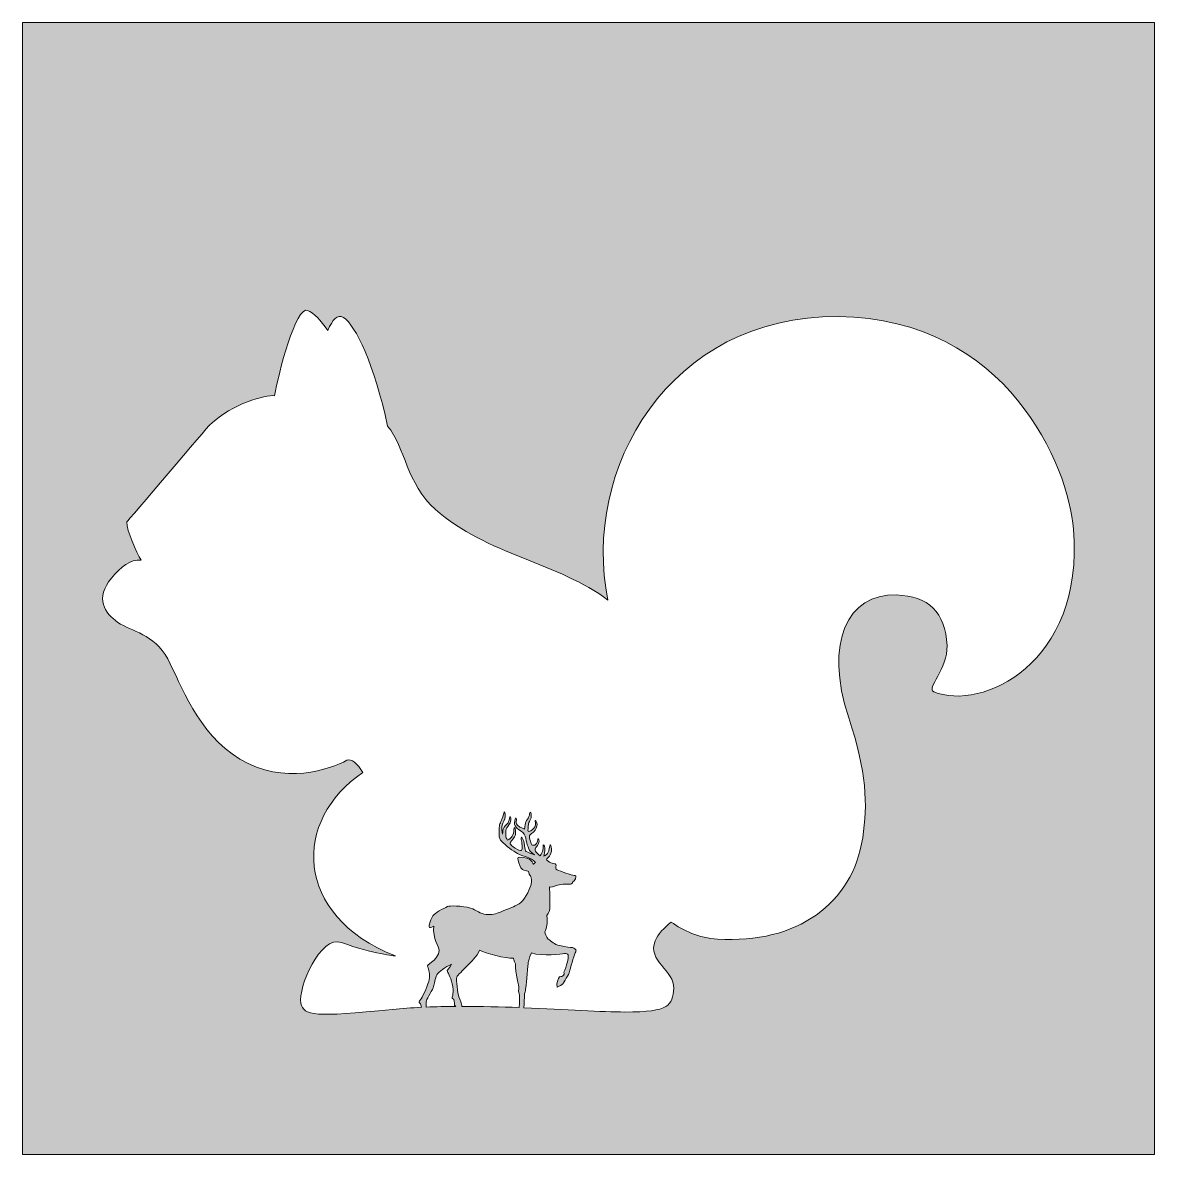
# Model space of a CAD drawing. Header units: inches. Extents: x 843 to 4582, y -2318 to 1360.
# Drawn here: x 2402 to 3382, y -1090 to -110 of the extents above; entities that cross this region are included whole.
import ezdxf

# ---------------------------------------------------------------- set-up
doc = ezdxf.new("R2010")
doc.units = ezdxf.units.IN
doc.header["$MEASUREMENT"] = 0
doc.layers.add('Layer 1', color=7, linetype='Continuous')

msp = doc.modelspace()

# ---------------------------------------------------------------- hatches: boundary and pattern name
at = {"layer": 'Layer 1', "true_color": 0xcffff7}
h = msp.add_hatch(color=7, dxfattribs=at)
h.dxf.hatch_style = 2
h.paths.add_polyline_path([(2402.19, -110.19), (2402.19, -1089.81), (3381.81, -1089.81), (3381.81, -110.19)])
edge = h.paths.add_edge_path()
edge.add_spline(control_points=[(2751.77, -956.91), (2752.37, -954.85), (2757.36, -946.46), (2757.96, -944.52), (2758.57, -942.57), (2759.3, -937.47), (2760.76, -934.43), (2762.22, -931.39), (2768.29, -927.87), (2773.28, -925.19), (2771.82, -929.69), (2768.9, -930.3), (2769.87, -931.64), (2770.85, -932.97), (2773.28, -937.96), (2774.49, -944.76), (2775.71, -951.57), (2773.28, -953.88), (2774.01, -954.61), (2776.44, -955.82), (2775.71, -958.25), (2776.07, -960.8), (2776.53, -960.97), (2776.84, -961.29), (2777.05, -961.72), (2768.47, -961.78), (2759.94, -961.97), (2751.56, -962.31), (2751.43, -960.12), (2751.47, -957.93), (2751.77, -956.91)], knot_values=[0, 0, 0, 0, 1, 1, 1, 2, 2, 2, 3, 3, 3, 4, 4, 4, 5, 5, 5, 6, 6, 6, 7, 7, 7, 8, 8, 8, 9, 9, 9, 10, 10, 10, 10], degree=3, periodic=1)
edge = h.paths.add_edge_path()
edge.add_spline(control_points=[(2782.49, -961.7), (2782.38, -961.4), (2782.31, -961.17), (2782.27, -961.05), (2782.03, -960.2), (2780.93, -955.82), (2779.84, -953.39), (2778.59, -950.62), (2777.29, -938.44), (2778.02, -936.5), (2778.75, -934.55), (2783.24, -930.42), (2786.89, -926.65), (2790.54, -922.88), (2795.4, -919), (2797.71, -913.04), (2802.69, -916.08), (2820.56, -920.21), (2826.75, -919.97), (2826.75, -919.97), (2827.97, -922.52), (2828.7, -924.83), (2828.45, -932.73), (2832.22, -944.4), (2831.74, -946.1), (2830.71, -949.7), (2832.1, -950.47), (2832.34, -951.81), (2832.49, -952.64), (2832.23, -958.11), (2832, -962.74), (2815.93, -962.12), (2799.16, -961.69), (2782.49, -961.7)], knot_values=[0, 0, 0, 0, 1, 1, 1, 2, 2, 2, 3, 3, 3, 4, 4, 4, 5, 5, 5, 6, 6, 6, 7, 7, 7, 8, 8, 8, 9, 9, 9, 10, 10, 10, 11, 11, 11, 11], degree=3, periodic=1)
edge = h.paths.add_edge_path()
edge.add_spline(control_points=[(3190.8, -689.35), (3183.92, -686.49), (3203.35, -669.44), (3202.34, -649.42), (3200.88, -620.21), (3186.28, -606.57), (3158.54, -605.61), (3116.2, -604.15), (3095.76, -646.5), (3117.25, -711.87), (3132.73, -758.93), (3133.83, -786.68), (3129.34, -815.86), (3120.58, -872.8), (3072.4, -907.85), (3003.78, -903.47), (2987.51, -902.43), (2974.09, -896.27), (2963.49, -888.69), (2957.29, -893.66), (2952.3, -899.02), (2949.75, -904.93), (2942.35, -922.1), (2966.84, -931.1), (2965.79, -945.99), (2964.73, -960.87), (2962.61, -966.59), (2923.46, -966.59), (2904.18, -966.59), (2872.04, -964.34), (2836.06, -962.9), (2836.23, -959.09), (2836.46, -954.57), (2836.72, -950.96), (2837.45, -948.16), (2837.33, -947.56), (2837.69, -945.25), (2838.25, -941.69), (2839.64, -924.83), (2839.88, -923.61), (2840.12, -922.4), (2840.61, -920.45), (2842.55, -915.47), (2852.4, -918.63), (2869.05, -916.32), (2870.87, -916.08), (2872.69, -915.84), (2873.91, -916.44), (2874.4, -917.05), (2874.4, -917.54), (2874.52, -922.03), (2873.67, -923.98), (2872.82, -925.92), (2872.09, -930.18), (2870.63, -932.12), (2870.63, -932.12), (2871.48, -933.7), (2870.39, -934.8), (2869.29, -935.89), (2868.68, -935.89), (2866.86, -936.13), (2865.65, -936.98), (2864.19, -942.21), (2864.79, -945.13), (2865.89, -945), (2869.66, -942.45), (2870.02, -941.97), (2870.39, -941.48), (2875.13, -933.7), (2875.61, -931.64), (2876.1, -929.57), (2879.5, -917.42), (2880.11, -916.32), (2880.72, -915.23), (2881.32, -913.53), (2881.2, -913.04), (2881.08, -912.55), (2879.62, -911.1), (2878.04, -910.85), (2876.46, -910.61), (2872.57, -910.24), (2867.23, -909.15), (2861.88, -908.06), (2860.18, -905.38), (2857.02, -903.44), (2855.92, -901.49), (2853.84, -898.74), (2854.34, -897.29), (2854.84, -895.83), (2855.62, -893.09), (2856.03, -891.41), (2856.44, -889.72), (2856.35, -886.58), (2856.03, -883.02), (2857.62, -880.92), (2858.72, -878.33), (2858.58, -875.27), (2858.44, -872.22), (2858.54, -863.6), (2858.22, -858.32), (2860.08, -858.91), (2860.71, -858.3), (2865.1, -856.91), (2869.11, -855.63), (2875.44, -855.99), (2876.45, -855.86), (2877.45, -855.72), (2878.18, -855.45), (2878.27, -854.13), (2880.5, -853.17), (2881.55, -849.25), (2881.05, -848.7), (2880.55, -848.15), (2879, -848.52), (2877.08, -847.97), (2875.17, -847.43), (2864.73, -843.78), (2864.1, -843), (2863.46, -842.23), (2864.23, -839.91), (2863.73, -838.99), (2863.23, -838.08), (2860.63, -837.99), (2859.45, -837.4), (2858.26, -836.81), (2855.57, -835.3), (2855.62, -834.57), (2855.66, -833.84), (2857.3, -832.89), (2858.17, -831.56), (2859.04, -830.24), (2860.18, -828.37), (2859.99, -825.55), (2859.81, -822.72), (2859.08, -821.13), (2858.76, -821.9), (2858.44, -822.68), (2857.81, -827.14), (2857.17, -828.37), (2856.53, -829.61), (2854.98, -831.25), (2853.25, -831.61), (2853.66, -830.88), (2854.43, -827.51), (2854.3, -824.77), (2854.16, -822.04), (2852.56, -821.08), (2852.75, -822.59), (2853.12, -825.63), (2851.38, -830.24), (2850.19, -831.29), (2849.01, -830.65), (2846.46, -828.33), (2846.05, -827.28), (2845.64, -826.23), (2845.87, -824.82), (2846.37, -824.23), (2846.87, -823.63), (2848.55, -821.81), (2849.06, -819.99), (2849.56, -818.17), (2848.46, -816.34), (2848.28, -816.71), (2848.1, -817.07), (2848.37, -817.66), (2847.96, -818.71), (2847.55, -819.76), (2846.32, -821.72), (2845.59, -822.04), (2844.86, -822.36), (2843.59, -822.36), (2843.08, -821.81), (2842.58, -821.26), (2842.22, -820.44), (2841.72, -818.8), (2841.04, -816.59), (2840.76, -814.47), (2840.99, -813.88), (2841.22, -813.29), (2841.81, -812.97), (2844.27, -810.87), (2846.73, -808.78), (2847.6, -806.54), (2847.46, -803.9), (2847.32, -801.26), (2845.68, -800.12), (2845.96, -801.21), (2846.58, -803.71), (2845.96, -805.91), (2844.59, -807.59), (2843.22, -809.28), (2840.99, -810.37), (2840.4, -810.42), (2839.8, -810.46), (2839.58, -809.87), (2839.62, -809.19), (2839.67, -808.5), (2840.03, -803.72), (2840.4, -802.62), (2840.76, -801.53), (2841.95, -799.93), (2842.31, -798.61), (2842.85, -796.64), (2842.13, -793.01), (2841.58, -793.55), (2841.03, -794.1), (2840.99, -795.92), (2840.49, -797.43), (2839.99, -798.93), (2838.34, -800.62), (2837.89, -801.94), (2837.43, -803.26), (2836.93, -805.5), (2836.57, -808.37), (2835.52, -807.64), (2833.15, -806.86), (2832.51, -806.59), (2831.87, -806.32), (2830.1, -804.58), (2829.69, -803.67), (2829.31, -802.83), (2829.64, -800.53), (2829.64, -799.89), (2829.64, -799.25), (2829, -798.29), (2828.73, -798.7), (2828.45, -799.11), (2827.63, -803.22), (2828.04, -804.31), (2828.45, -805.4), (2830.14, -807.68), (2831.19, -808.41), (2832.24, -809.14), (2834.93, -810.78), (2836.25, -812.61), (2837.57, -814.43), (2838.12, -817.98), (2838.53, -820.08), (2838.94, -822.18), (2840.35, -825.55), (2841.03, -826.69), (2841.72, -827.83), (2843.18, -829.24), (2845.32, -830.47), (2845.32, -830.47), (2844.18, -830.02), (2842.9, -829.61), (2840.87, -828.95), (2837.75, -827.83), (2837.39, -827.01), (2837.02, -826.19), (2836.89, -823.04), (2836.39, -820.49), (2835.88, -817.94), (2834.7, -815.66), (2834.2, -815.29), (2833.7, -814.93), (2833.42, -816.34), (2833.79, -817.39), (2834.15, -818.44), (2834.38, -820.81), (2834.52, -822.4), (2834.65, -824), (2834.38, -826.55), (2834.06, -826.69), (2833.74, -826.82), (2832.83, -827.01), (2831.83, -826.55), (2830.82, -826.1), (2826.5, -823.5), (2825.45, -822.45), (2824.4, -821.4), (2823.81, -820.44), (2824.49, -819.49), (2825.17, -818.53), (2828.32, -815.29), (2828.73, -813.33), (2829.14, -811.37), (2828.64, -807.14), (2828.32, -806.95), (2828, -806.77), (2827.27, -808), (2827.32, -809.23), (2827.36, -810.46), (2826.81, -813.2), (2825.99, -814.38), (2825.17, -815.57), (2823.62, -817.34), (2821.98, -817.8), (2821.57, -816.98), (2820.89, -816.25), (2820.57, -814.98), (2820.25, -813.7), (2820.25, -809.23), (2820.66, -808.28), (2821.07, -807.32), (2823.17, -804.36), (2823.72, -803.63), (2824.26, -802.9), (2824.95, -800.39), (2824.85, -799.34), (2824.76, -798.29), (2823.99, -797.02), (2823.94, -797.7), (2823.84, -799.2), (2823.08, -801.76), (2822.35, -802.71), (2821.62, -803.67), (2818.79, -806.86), (2818.43, -807.68), (2818.06, -808.5), (2817.84, -810.1), (2817.65, -812.65), (2816.97, -810.65), (2816.97, -806.45), (2817.29, -804.77), (2817.61, -803.08), (2819.66, -799.98), (2819.98, -797.34), (2820.3, -794.69), (2819.11, -792.19), (2818.88, -793.55), (2817.88, -799.57), (2815.47, -802.44), (2815.1, -804.49), (2814.74, -806.54), (2813.73, -815.2), (2815.88, -817.76), (2818.02, -820.31), (2824.63, -826.23), (2829.09, -828.51), (2831.04, -829.5), (2832.91, -830.78), (2837.07, -832.02), (2841.95, -833.48), (2843.86, -834.71), (2846.09, -837.08), (2844.59, -837.99), (2844.5, -839.08), (2844.18, -838.54), (2843.86, -837.99), (2842.77, -835.48), (2840.9, -834.25), (2839.03, -833.02), (2831.6, -832.11), (2831.1, -832.75), (2830.6, -833.39), (2831.37, -836.85), (2832.51, -839.81), (2833.65, -842.78), (2835.84, -844.19), (2837.34, -844.23), (2838.85, -844.28), (2840.49, -844.65), (2840.4, -845.83), (2840.18, -848.63), (2841.85, -848.06), (2842.13, -849.29), (2842.42, -850.59), (2843.22, -852.76), (2841.95, -857.13), (2840.67, -861.51), (2836.29, -870.62), (2831.92, -872.99), (2827.54, -875.36), (2823.35, -877), (2818.25, -879.01), (2813.14, -881.02), (2809.68, -882.47), (2805.3, -882.29), (2800.38, -882.09), (2796.19, -879.74), (2791.81, -877.37), (2787.44, -875), (2773.58, -874.45), (2771.21, -875), (2768.84, -875.55), (2760.82, -879.74), (2758.27, -882.29), (2755.72, -884.84), (2753.35, -892.68), (2754.26, -893.41), (2755.17, -894.14), (2758.09, -892.14), (2758.09, -892.14), (2756.87, -903.44), (2762.83, -909.88), (2762.7, -913.4), (2762.58, -916.93), (2759.06, -921.55), (2756.14, -923.49), (2753.22, -925.44), (2752.13, -926.29), (2752.86, -927.75), (2753.59, -929.2), (2755.17, -933.94), (2754.2, -938.32), (2753.22, -942.69), (2749.21, -951.93), (2747.03, -955.21), (2744.84, -958.49), (2745.08, -957.77), (2746.05, -958.86), (2746.78, -959.68), (2747.2, -961.01), (2747.43, -962.5), (2738.88, -962.91), (2730.5, -963.5), (2722.43, -964.3), (2654.25, -971.12), (2645.62, -970.08), (2643.14, -958.95), (2640.22, -945.81), (2659.9, -899.65), (2678.18, -906.39), (2705.92, -916.61), (2724.91, -918.07), (2724.91, -918.07), (2635.84, -883.02), (2635.84, -799.8), (2696.8, -759.28), (2692.05, -751.62), (2686.42, -746.86), (2682.93, -748.7), (2668.33, -756.36), (2628.61, -770.8), (2590.21, -747.6), (2553.35, -725.34), (2539.38, -682.67), (2527.74, -660.92), (2516.1, -639.17), (2496.36, -637.35), (2484.73, -629.34), (2473.09, -621.33), (2464.65, -608.53), (2479.07, -591.08), (2487.14, -581.32), (2495.34, -574.55), (2504.84, -575.56), (2500.53, -568.65), (2492.3, -549.69), (2492.3, -542.42), (2492.3, -542.42), (2564.24, -458.28), (2564.25, -458.28), (2584.88, -439.39), (2611.86, -432.52), (2620.33, -433.09), (2623.5, -413.63), (2638.84, -355.24), (2648.89, -359.25), (2654.24, -361.38), (2660.29, -367.9), (2666.34, -376.59), (2670.29, -367.37), (2674.86, -362.04), (2679.93, -365.36), (2690.47, -372.26), (2706.56, -405.62), (2718.09, -459.5), (2733.33, -477.64), (2734.46, -509.4), (2759.46, -531.55), (2803.48, -570.54), (2867.15, -578.34), (2908.87, -609.99), (2885.51, -497.57), (2961.44, -363.24), (3108.17, -364.7), (3254.91, -366.16), (3307.47, -494.65), (3311.85, -548.67), (3321.31, -665.32), (3232.04, -706.52), (3190.8, -689.35)], knot_values=[0, 0, 0, 0, 1, 1, 1, 2, 2, 2, 3, 3, 3, 4, 4, 4, 5, 5, 5, 6, 6, 6, 7, 7, 7, 8, 8, 8, 9, 9, 9, 10, 10, 10, 11, 11, 11, 12, 12, 12, 13, 13, 13, 14, 14, 14, 15, 15, 15, 16, 16, 16, 17, 17, 17, 18, 18, 18, 19, 19, 19, 20, 20, 20, 21, 21, 21, 22, 22, 22, 23, 23, 23, 24, 24, 24, 25, 25, 25, 26, 26, 26, 27, 27, 27, 28, 28, 28, 29, 29, 29, 30, 30, 30, 31, 31, 31, 32, 32, 32, 33, 33, 33, 34, 34, 34, 35, 35, 35, 36, 36, 36, 37, 37, 37, 38, 38, 38, 39, 39, 39, 40, 40, 40, 41, 41, 41, 42, 42, 42, 43, 43, 43, 44, 44, 44, 45, 45, 45, 46, 46, 46, 47, 47, 47, 48, 48, 48, 49, 49, 49, 50, 50, 50, 51, 51, 51, 52, 52, 52, 53, 53, 53, 54, 54, 54, 55, 55, 55, 56, 56, 56, 57, 57, 57, 58, 58, 58, 59, 59, 59, 60, 60, 60, 61, 61, 61, 62, 62, 62, 63, 63, 63, 64, 64, 64, 65, 65, 65, 66, 66, 66, 67, 67, 67, 68, 68, 68, 69, 69, 69, 70, 70, 70, 71, 71, 71, 72, 72, 72, 73, 73, 73, 74, 74, 74, 75, 75, 75, 76, 76, 76, 77, 77, 77, 78, 78, 78, 79, 79, 79, 80, 80, 80, 81, 81, 81, 82, 82, 82, 83, 83, 83, 84, 84, 84, 85, 85, 85, 86, 86, 86, 87, 87, 87, 88, 88, 88, 89, 89, 89, 90, 90, 90, 91, 91, 91, 92, 92, 92, 93, 93, 93, 94, 94, 94, 95, 95, 95, 96, 96, 96, 97, 97, 97, 98, 98, 98, 99, 99, 99, 100, 100, 100, 101, 101, 101, 102, 102, 102, 103, 103, 103, 104, 104, 104, 105, 105, 105, 106, 106, 106, 107, 107, 107, 108, 108, 108, 109, 109, 109, 110, 110, 110, 111, 111, 111, 112, 112, 112, 113, 113, 113, 114, 114, 114, 115, 115, 115, 116, 116, 116, 117, 117, 117, 118, 118, 118, 119, 119, 119, 120, 120, 120, 121, 121, 121, 122, 122, 122, 123, 123, 123, 124, 124, 124, 125, 125, 125, 126, 126, 126, 127, 127, 127, 128, 128, 128, 129, 129, 129, 130, 130, 130, 131, 131, 131, 132, 132, 132, 133, 133, 133, 134, 134, 134, 135, 135, 135, 136, 136, 136, 137, 137, 137, 138, 138, 138, 139, 139, 139, 140, 140, 140, 141, 141, 141, 142, 142, 142, 143, 143, 143, 144, 144, 144, 145, 145, 145, 146, 146, 146, 147, 147, 147, 148, 148, 148, 149, 149, 149, 150, 150, 150, 151, 151, 151, 152, 152, 152, 153, 153, 153, 154, 154, 154, 155, 155, 155, 156, 156, 156, 157, 157, 157, 158, 158, 158, 158], degree=3, periodic=1)

# ---------------------------------------------------------------- linework, layer by layer
at = {"layer": 'Layer 1', "lineweight": 0}
msp.add_lwpolyline([(2402.19, -110.19), (2402.19, -1089.81), (3381.81, -1089.81), (3381.81, -110.19), (2402.19, -110.19)], dxfattribs=at)
for points, knots in [([(3190.8, -689.35), (3183.92, -686.49), (3203.35, -669.44), (3202.34, -649.42), (3200.88, -620.21), (3186.28, -606.57), (3158.54, -605.61), (3116.2, -604.15), (3095.76, -646.5), (3117.25, -711.87), (3132.73, -758.93), (3133.83, -786.68), (3129.34, -815.86), (3120.58, -872.8), (3072.4, -907.85), (3003.78, -903.47), (2987.51, -902.43), (2974.09, -896.27), (2963.49, -888.69), (2957.29, -893.66), (2952.3, -899.02), (2949.75, -904.93), (2942.35, -922.1), (2966.84, -931.1), (2965.79, -945.99), (2964.73, -960.87), (2962.61, -966.59), (2923.46, -966.59), (2904.18, -966.59), (2872.04, -964.34), (2836.06, -962.9), (2836.23, -959.09), (2836.46, -954.57), (2836.72, -950.96), (2837.45, -948.16), (2837.33, -947.56), (2837.69, -945.25), (2838.25, -941.69), (2839.64, -924.83), (2839.88, -923.61), (2840.12, -922.4), (2840.61, -920.45), (2842.55, -915.47), (2852.4, -918.63), (2869.05, -916.32), (2870.87, -916.08), (2872.69, -915.84), (2873.91, -916.44), (2874.4, -917.05), (2874.4, -917.54), (2874.52, -922.03), (2873.67, -923.98), (2872.82, -925.92), (2872.09, -930.18), (2870.63, -932.12), (2870.63, -932.12), (2871.48, -933.7), (2870.39, -934.8), (2869.29, -935.89), (2868.68, -935.89), (2866.86, -936.13), (2865.65, -936.98), (2864.19, -942.21), (2864.79, -945.13), (2865.89, -945), (2869.66, -942.45), (2870.02, -941.97), (2870.39, -941.48), (2875.13, -933.7), (2875.61, -931.64), (2876.1, -929.57), (2879.5, -917.42), (2880.11, -916.32), (2880.72, -915.23), (2881.32, -913.53), (2881.2, -913.04), (2881.08, -912.55), (2879.62, -911.1), (2878.04, -910.85), (2876.46, -910.61), (2872.57, -910.24), (2867.23, -909.15), (2861.88, -908.06), (2860.18, -905.38), (2857.02, -903.44), (2855.92, -901.49), (2853.84, -898.74), (2854.34, -897.29), (2854.84, -895.83), (2855.62, -893.09), (2856.03, -891.41), (2856.44, -889.72), (2856.35, -886.58), (2856.03, -883.02), (2857.62, -880.92), (2858.72, -878.33), (2858.58, -875.27), (2858.44, -872.22), (2858.54, -863.6), (2858.22, -858.32), (2860.08, -858.91), (2860.71, -858.3), (2865.1, -856.91), (2869.11, -855.63), (2875.44, -855.99), (2876.45, -855.86), (2877.45, -855.72), (2878.18, -855.45), (2878.27, -854.13), (2880.5, -853.17), (2881.55, -849.25), (2881.05, -848.7), (2880.55, -848.15), (2879, -848.52), (2877.08, -847.97), (2875.17, -847.43), (2864.73, -843.78), (2864.1, -843), (2863.46, -842.23), (2864.23, -839.91), (2863.73, -838.99), (2863.23, -838.08), (2860.63, -837.99), (2859.45, -837.4), (2858.26, -836.81), (2855.57, -835.3), (2855.62, -834.57), (2855.66, -833.84), (2857.3, -832.89), (2858.17, -831.56), (2859.04, -830.24), (2860.18, -828.37), (2859.99, -825.55), (2859.81, -822.72), (2859.08, -821.13), (2858.76, -821.9), (2858.44, -822.68), (2857.81, -827.14), (2857.17, -828.37), (2856.53, -829.61), (2854.98, -831.25), (2853.25, -831.61), (2853.66, -830.88), (2854.43, -827.51), (2854.3, -824.77), (2854.16, -822.04), (2852.56, -821.08), (2852.75, -822.59), (2853.12, -825.63), (2851.38, -830.24), (2850.19, -831.29), (2849.01, -830.65), (2846.46, -828.33), (2846.05, -827.28), (2845.64, -826.23), (2845.87, -824.82), (2846.37, -824.23), (2846.87, -823.63), (2848.55, -821.81), (2849.06, -819.99), (2849.56, -818.17), (2848.46, -816.34), (2848.28, -816.71), (2848.1, -817.07), (2848.37, -817.66), (2847.96, -818.71), (2847.55, -819.76), (2846.32, -821.72), (2845.59, -822.04), (2844.86, -822.36), (2843.59, -822.36), (2843.08, -821.81), (2842.58, -821.26), (2842.22, -820.44), (2841.72, -818.8), (2841.04, -816.59), (2840.76, -814.47), (2840.99, -813.88), (2841.22, -813.29), (2841.81, -812.97), (2844.27, -810.87), (2846.73, -808.78), (2847.6, -806.54), (2847.46, -803.9), (2847.32, -801.26), (2845.68, -800.12), (2845.96, -801.21), (2846.58, -803.71), (2845.96, -805.91), (2844.59, -807.59), (2843.22, -809.28), (2840.99, -810.37), (2840.4, -810.42), (2839.8, -810.46), (2839.58, -809.87), (2839.62, -809.19), (2839.67, -808.5), (2840.03, -803.72), (2840.4, -802.62), (2840.76, -801.53), (2841.95, -799.93), (2842.31, -798.61), (2842.85, -796.64), (2842.13, -793.01), (2841.58, -793.55), (2841.03, -794.1), (2840.99, -795.92), (2840.49, -797.43), (2839.99, -798.93), (2838.34, -800.62), (2837.89, -801.94), (2837.43, -803.26), (2836.93, -805.5), (2836.57, -808.37), (2835.52, -807.64), (2833.15, -806.86), (2832.51, -806.59), (2831.87, -806.32), (2830.1, -804.58), (2829.69, -803.67), (2829.31, -802.83), (2829.64, -800.53), (2829.64, -799.89), (2829.64, -799.25), (2829, -798.29), (2828.73, -798.7), (2828.45, -799.11), (2827.63, -803.22), (2828.04, -804.31), (2828.45, -805.4), (2830.14, -807.68), (2831.19, -808.41), (2832.24, -809.14), (2834.93, -810.78), (2836.25, -812.61), (2837.57, -814.43), (2838.12, -817.98), (2838.53, -820.08), (2838.94, -822.18), (2840.35, -825.55), (2841.03, -826.69), (2841.72, -827.83), (2843.18, -829.24), (2845.32, -830.47), (2845.32, -830.47), (2844.18, -830.02), (2842.9, -829.61), (2840.87, -828.95), (2837.75, -827.83), (2837.39, -827.01), (2837.02, -826.19), (2836.89, -823.04), (2836.39, -820.49), (2835.88, -817.94), (2834.7, -815.66), (2834.2, -815.29), (2833.7, -814.93), (2833.42, -816.34), (2833.79, -817.39), (2834.15, -818.44), (2834.38, -820.81), (2834.52, -822.4), (2834.65, -824), (2834.38, -826.55), (2834.06, -826.69), (2833.74, -826.82), (2832.83, -827.01), (2831.83, -826.55), (2830.82, -826.1), (2826.5, -823.5), (2825.45, -822.45), (2824.4, -821.4), (2823.81, -820.44), (2824.49, -819.49), (2825.17, -818.53), (2828.32, -815.29), (2828.73, -813.33), (2829.14, -811.37), (2828.64, -807.14), (2828.32, -806.95), (2828, -806.77), (2827.27, -808), (2827.32, -809.23), (2827.36, -810.46), (2826.81, -813.2), (2825.99, -814.38), (2825.17, -815.57), (2823.62, -817.34), (2821.98, -817.8), (2821.57, -816.98), (2820.89, -816.25), (2820.57, -814.98), (2820.25, -813.7), (2820.25, -809.23), (2820.66, -808.28), (2821.07, -807.32), (2823.17, -804.36), (2823.72, -803.63), (2824.26, -802.9), (2824.95, -800.39), (2824.85, -799.34), (2824.76, -798.29), (2823.99, -797.02), (2823.94, -797.7), (2823.84, -799.2), (2823.08, -801.76), (2822.35, -802.71), (2821.62, -803.67), (2818.79, -806.86), (2818.43, -807.68), (2818.06, -808.5), (2817.84, -810.1), (2817.65, -812.65), (2816.97, -810.65), (2816.97, -806.45), (2817.29, -804.77), (2817.61, -803.08), (2819.66, -799.98), (2819.98, -797.34), (2820.3, -794.69), (2819.11, -792.19), (2818.88, -793.55), (2817.88, -799.57), (2815.47, -802.44), (2815.1, -804.49), (2814.74, -806.54), (2813.73, -815.2), (2815.88, -817.76), (2818.02, -820.31), (2824.63, -826.23), (2829.09, -828.51), (2831.04, -829.5), (2832.91, -830.78), (2837.07, -832.02), (2841.95, -833.48), (2843.86, -834.71), (2846.09, -837.08), (2844.59, -837.99), (2844.5, -839.08), (2844.18, -838.54), (2843.86, -837.99), (2842.77, -835.48), (2840.9, -834.25), (2839.03, -833.02), (2831.6, -832.11), (2831.1, -832.75), (2830.6, -833.39), (2831.37, -836.85), (2832.51, -839.81), (2833.65, -842.78), (2835.84, -844.19), (2837.34, -844.23), (2838.85, -844.28), (2840.49, -844.65), (2840.4, -845.83), (2840.18, -848.63), (2841.85, -848.06), (2842.13, -849.29), (2842.42, -850.59), (2843.22, -852.76), (2841.95, -857.13), (2840.67, -861.51), (2836.29, -870.62), (2831.92, -872.99), (2827.54, -875.36), (2823.35, -877), (2818.25, -879.01), (2813.14, -881.02), (2809.68, -882.47), (2805.3, -882.29), (2800.38, -882.09), (2796.19, -879.74), (2791.81, -877.37), (2787.44, -875), (2773.58, -874.45), (2771.21, -875), (2768.84, -875.55), (2760.82, -879.74), (2758.27, -882.29), (2755.72, -884.84), (2753.35, -892.68), (2754.26, -893.41), (2755.17, -894.14), (2758.09, -892.14), (2758.09, -892.14), (2756.87, -903.44), (2762.83, -909.88), (2762.7, -913.4), (2762.58, -916.93), (2759.06, -921.55), (2756.14, -923.49), (2753.22, -925.44), (2752.13, -926.29), (2752.86, -927.75), (2753.59, -929.2), (2755.17, -933.94), (2754.2, -938.32), (2753.22, -942.69), (2749.21, -951.93), (2747.03, -955.21), (2744.84, -958.49), (2745.08, -957.77), (2746.05, -958.86), (2746.78, -959.68), (2747.2, -961.01), (2747.43, -962.5), (2738.88, -962.91), (2730.5, -963.5), (2722.43, -964.3), (2654.25, -971.12), (2645.62, -970.08), (2643.14, -958.95), (2640.22, -945.81), (2659.9, -899.65), (2678.18, -906.39), (2705.92, -916.61), (2724.91, -918.07), (2724.91, -918.07), (2635.84, -883.02), (2635.84, -799.8), (2696.8, -759.28), (2692.05, -751.62), (2686.42, -746.86), (2682.93, -748.7), (2668.33, -756.36), (2628.61, -770.8), (2590.21, -747.6), (2553.35, -725.34), (2539.38, -682.67), (2527.74, -660.92), (2516.1, -639.17), (2496.36, -637.35), (2484.73, -629.34), (2473.09, -621.33), (2464.65, -608.53), (2479.07, -591.08), (2487.14, -581.32), (2495.34, -574.55), (2504.84, -575.56), (2500.53, -568.65), (2492.3, -549.69), (2492.3, -542.42), (2492.3, -542.42), (2564.24, -458.28), (2564.25, -458.28), (2584.88, -439.39), (2611.86, -432.52), (2620.33, -433.09), (2623.5, -413.63), (2638.84, -355.24), (2648.89, -359.25), (2654.24, -361.38), (2660.29, -367.9), (2666.34, -376.59), (2670.29, -367.37), (2674.86, -362.04), (2679.93, -365.36), (2690.47, -372.26), (2706.56, -405.62), (2718.09, -459.5), (2733.33, -477.64), (2734.46, -509.4), (2759.46, -531.55), (2803.48, -570.54), (2867.15, -578.34), (2908.87, -609.99), (2885.51, -497.57), (2961.44, -363.24), (3108.17, -364.7), (3254.91, -366.16), (3307.47, -494.65), (3311.85, -548.67), (3321.31, -665.32), (3232.04, -706.52), (3190.8, -689.35)], [0, 0, 0, 0, 1, 1, 1, 2, 2, 2, 3, 3, 3, 4, 4, 4, 5, 5, 5, 6, 6, 6, 7, 7, 7, 8, 8, 8, 9, 9, 9, 10, 10, 10, 11, 11, 11, 12, 12, 12, 13, 13, 13, 14, 14, 14, 15, 15, 15, 16, 16, 16, 17, 17, 17, 18, 18, 18, 19, 19, 19, 20, 20, 20, 21, 21, 21, 22, 22, 22, 23, 23, 23, 24, 24, 24, 25, 25, 25, 26, 26, 26, 27, 27, 27, 28, 28, 28, 29, 29, 29, 30, 30, 30, 31, 31, 31, 32, 32, 32, 33, 33, 33, 34, 34, 34, 35, 35, 35, 36, 36, 36, 37, 37, 37, 38, 38, 38, 39, 39, 39, 40, 40, 40, 41, 41, 41, 42, 42, 42, 43, 43, 43, 44, 44, 44, 45, 45, 45, 46, 46, 46, 47, 47, 47, 48, 48, 48, 49, 49, 49, 50, 50, 50, 51, 51, 51, 52, 52, 52, 53, 53, 53, 54, 54, 54, 55, 55, 55, 56, 56, 56, 57, 57, 57, 58, 58, 58, 59, 59, 59, 60, 60, 60, 61, 61, 61, 62, 62, 62, 63, 63, 63, 64, 64, 64, 65, 65, 65, 66, 66, 66, 67, 67, 67, 68, 68, 68, 69, 69, 69, 70, 70, 70, 71, 71, 71, 72, 72, 72, 73, 73, 73, 74, 74, 74, 75, 75, 75, 76, 76, 76, 77, 77, 77, 78, 78, 78, 79, 79, 79, 80, 80, 80, 81, 81, 81, 82, 82, 82, 83, 83, 83, 84, 84, 84, 85, 85, 85, 86, 86, 86, 87, 87, 87, 88, 88, 88, 89, 89, 89, 90, 90, 90, 91, 91, 91, 92, 92, 92, 93, 93, 93, 94, 94, 94, 95, 95, 95, 96, 96, 96, 97, 97, 97, 98, 98, 98, 99, 99, 99, 100, 100, 100, 101, 101, 101, 102, 102, 102, 103, 103, 103, 104, 104, 104, 105, 105, 105, 106, 106, 106, 107, 107, 107, 108, 108, 108, 109, 109, 109, 110, 110, 110, 111, 111, 111, 112, 112, 112, 113, 113, 113, 114, 114, 114, 115, 115, 115, 116, 116, 116, 117, 117, 117, 118, 118, 118, 119, 119, 119, 120, 120, 120, 121, 121, 121, 122, 122, 122, 123, 123, 123, 124, 124, 124, 125, 125, 125, 126, 126, 126, 127, 127, 127, 128, 128, 128, 129, 129, 129, 130, 130, 130, 131, 131, 131, 132, 132, 132, 133, 133, 133, 134, 134, 134, 135, 135, 135, 136, 136, 136, 137, 137, 137, 138, 138, 138, 139, 139, 139, 140, 140, 140, 141, 141, 141, 142, 142, 142, 143, 143, 143, 144, 144, 144, 145, 145, 145, 146, 146, 146, 147, 147, 147, 148, 148, 148, 149, 149, 149, 150, 150, 150, 151, 151, 151, 152, 152, 152, 153, 153, 153, 154, 154, 154, 155, 155, 155, 156, 156, 156, 157, 157, 157, 158, 158, 158, 158]), ([(2782.49, -961.7), (2782.38, -961.4), (2782.31, -961.17), (2782.27, -961.05), (2782.03, -960.2), (2780.93, -955.82), (2779.84, -953.39), (2778.59, -950.62), (2777.29, -938.44), (2778.02, -936.5), (2778.75, -934.55), (2783.24, -930.42), (2786.89, -926.65), (2790.54, -922.88), (2795.4, -919), (2797.71, -913.04), (2802.69, -916.08), (2820.56, -920.21), (2826.75, -919.97), (2826.75, -919.97), (2827.97, -922.52), (2828.7, -924.83), (2828.45, -932.73), (2832.22, -944.4), (2831.74, -946.1), (2830.71, -949.7), (2832.1, -950.47), (2832.34, -951.81), (2832.49, -952.64), (2832.23, -958.11), (2832, -962.74), (2815.93, -962.12), (2799.16, -961.69), (2782.49, -961.7)], [0, 0, 0, 0, 1, 1, 1, 2, 2, 2, 3, 3, 3, 4, 4, 4, 5, 5, 5, 6, 6, 6, 7, 7, 7, 8, 8, 8, 9, 9, 9, 10, 10, 10, 11, 11, 11, 11]), ([(2751.77, -956.91), (2752.37, -954.85), (2757.36, -946.46), (2757.96, -944.52), (2758.57, -942.57), (2759.3, -937.47), (2760.76, -934.43), (2762.22, -931.39), (2768.29, -927.87), (2773.28, -925.19), (2771.82, -929.69), (2768.9, -930.3), (2769.87, -931.64), (2770.85, -932.97), (2773.28, -937.96), (2774.49, -944.76), (2775.71, -951.57), (2773.28, -953.88), (2774.01, -954.61), (2776.44, -955.82), (2775.71, -958.25), (2776.07, -960.8), (2776.53, -960.97), (2776.84, -961.29), (2777.05, -961.72), (2768.47, -961.78), (2759.94, -961.97), (2751.56, -962.31), (2751.43, -960.12), (2751.47, -957.93), (2751.77, -956.91)], [0, 0, 0, 0, 1, 1, 1, 2, 2, 2, 3, 3, 3, 4, 4, 4, 5, 5, 5, 6, 6, 6, 7, 7, 7, 8, 8, 8, 9, 9, 9, 10, 10, 10, 10])]:
    msp.add_open_spline(points, degree=3, knots=knots, dxfattribs=at)

doc.saveas('drawing.dxf')
